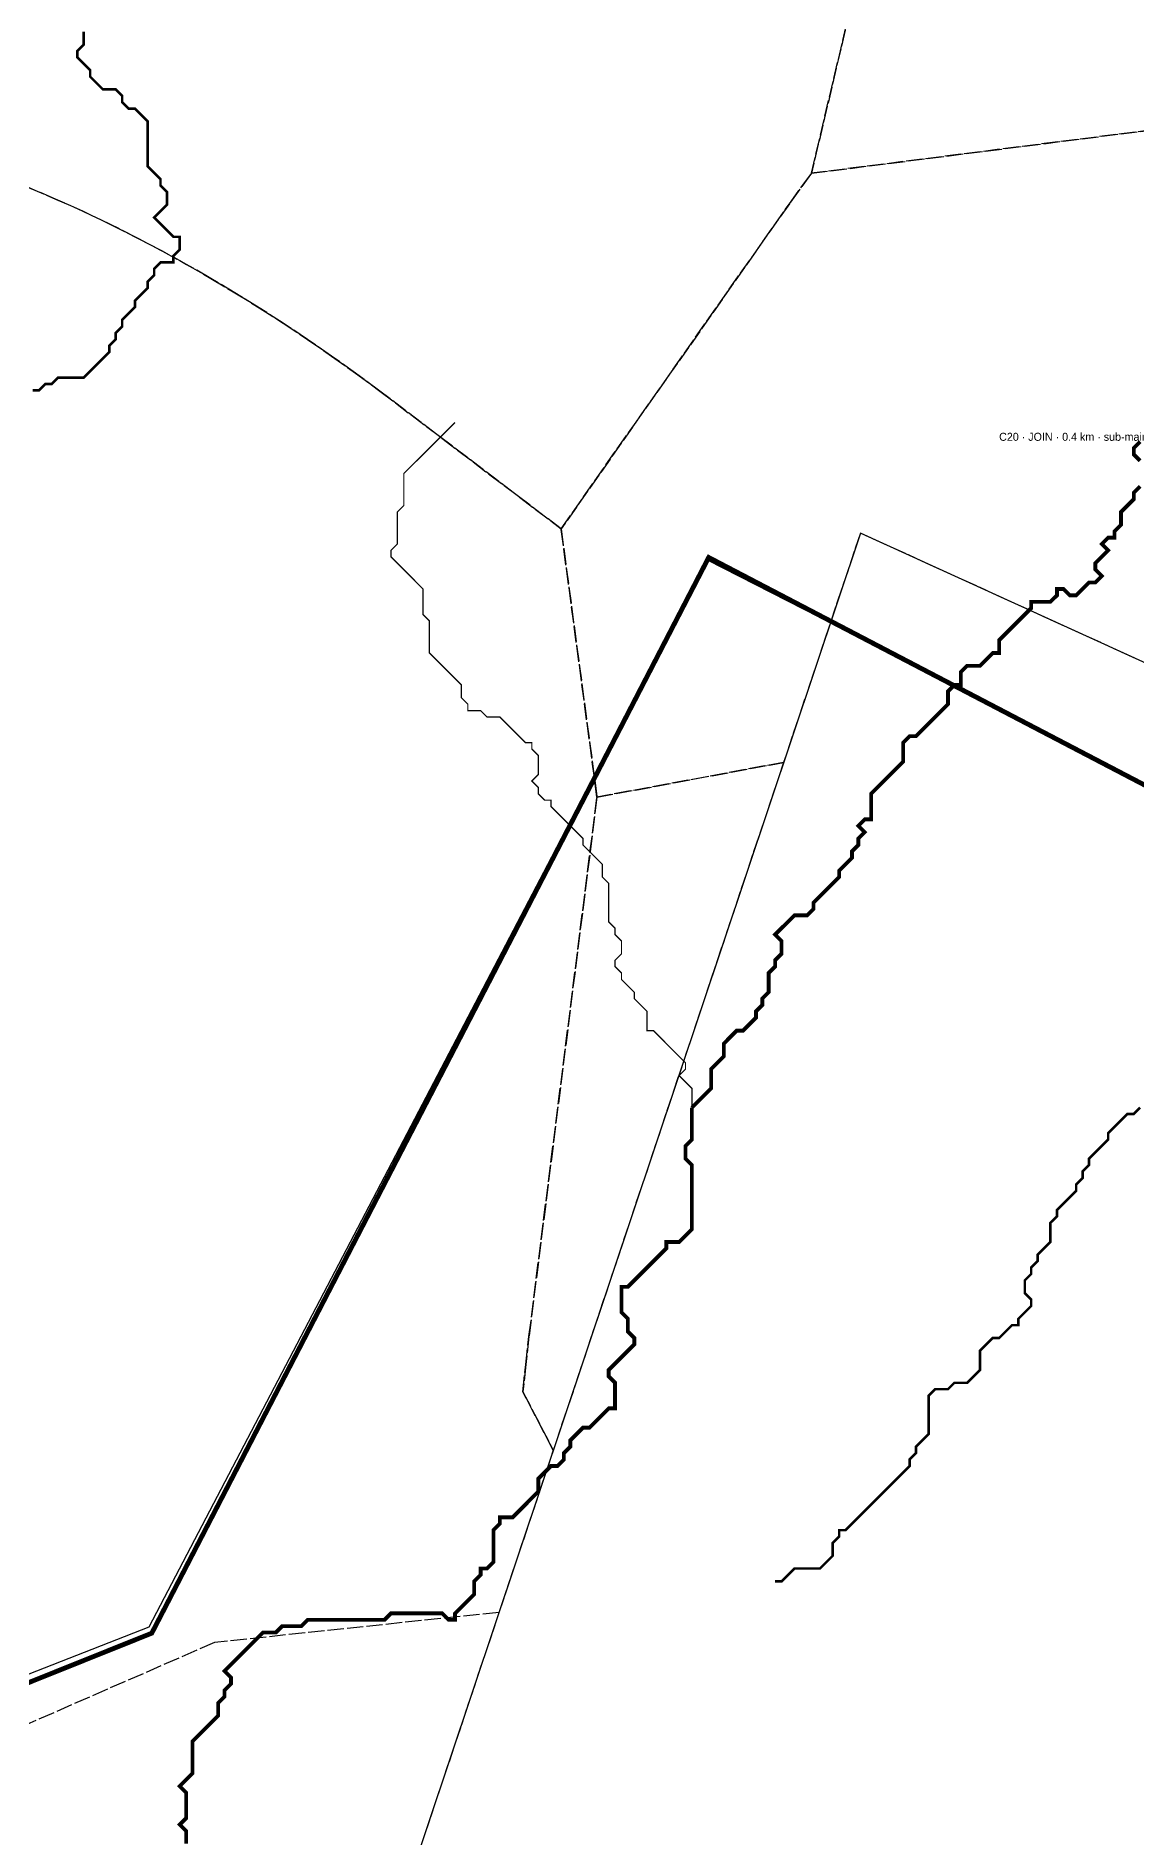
# Model space of a CAD drawing. Header units: metres. Extents: x 442821 to 452274, y 2561971 to 2571293.
# Drawn here: x 444729 to 445417, y 2562562 to 2563689 of the extents above; entities that cross this region are included whole.
import ezdxf
from ezdxf.enums import TextEntityAlignment as Align

# ---------------------------------------------------------------- set-up
doc = ezdxf.new("R2010")
doc.units = ezdxf.units.M
doc.header["$LTSCALE"] = 8
doc.linetypes.add('DASHED', pattern=[1.524, 1.27, -0.254])
for name, color, linetype in [('A_BUILT_2006', 252, 'Continuous'), ('A_CATCH_LABEL', 7, 'Continuous'), ('A_CATCHMENTS', 7, 'Continuous'), ('A_ENVELOPE', 3, 'Continuous'), ('A_HEAD_GAP', 8, 'Continuous'), ('A_MAIN_PIPE', 5, 'Continuous'), ('A_STREAMS', 5, 'Continuous')]:
    doc.layers.add(name, color=color, linetype=linetype)

msp = doc.modelspace()

# ---------------------------------------------------------------- linework, layer by layer
at = {"layer": 'A_BUILT_2006', "color": 252}
msp.add_lwpolyline([(444423.4, 2563343.2), (444431.5, 2563355.3), (444572.9, 2563267.8), (444295.2, 2562786.9), (444363.1, 2562577.1), (444377.7, 2562576.5), (444569.2, 2562604), (444800.1, 2562694.3), (445148.7, 2563361.2), (445469.4, 2563197.5), (445714.6, 2563159.3), (445807.5, 2563389.7), (445994.1, 2563715), (446180.6, 2564037.7), (446320.8, 2564284.9), (446551.4, 2564695.1), (447061.6, 2565726.9)], dxfattribs=at)
at = {"layer": 'A_CATCHMENTS', "color": 2, "linetype": 'DASHED'}
msp.add_lwpolyline([(445240.6, 2563715.9), (445213.9, 2563602.8), (445200.1, 2563583.8), (445057.5, 2563380.6), (444944.2, 2563466.7), (444929.1, 2563477.8), (444914, 2563488.6), (444899, 2563499), (444883.9, 2563509.1), (444868.8, 2563518.8), (444853.7, 2563528.1), (444838.6, 2563537.1), (444823.5, 2563545.8), (444808.5, 2563554.1), (444792.4, 2563562.5), (444775.5, 2563571), (444758.6, 2563579.1), (444741.6, 2563586.7), (444724.7, 2563593.9)], dxfattribs=at)
at = {"layer": 'A_CATCHMENTS', "color": 1, "linetype": 'DASHED'}
for points in [[(445464.5, 2563634.7), (445213.9, 2563602.8), (445240.6, 2563715.9)], [(444724.7, 2563593.9), (444741.6, 2563586.7), (444758.6, 2563579.1), (444775.5, 2563571), (444792.4, 2563562.5), (444808.5, 2563554.1), (444823.5, 2563545.8), (444838.6, 2563537.1), (444853.7, 2563528.1), (444868.8, 2563518.8), (444883.9, 2563509.1), (444899, 2563499), (444914, 2563488.6), (444929.1, 2563477.8), (444944.2, 2563466.7), (445057.5, 2563380.6), (445079.9, 2563212.9), (445037.4, 2562875.8), (445035.4, 2562858.3), (445033.6, 2562841.3), (445052.6, 2562804.7), (444873.7, 2562270.3)]]:
    msp.add_lwpolyline(points, dxfattribs=at)
at = {"layer": 'A_CATCHMENTS', "color": 3, "linetype": 'DASHED'}
msp.add_lwpolyline([(445450.1, 2563284.2), (445244.5, 2563377.9), (445196.5, 2563234.6), (445079.9, 2563212.9), (445057.5, 2563380.6), (445200.1, 2563583.8), (445213.9, 2563602.8), (445464.5, 2563634.7)], dxfattribs=at)
at = {"layer": 'A_CATCHMENTS', "color": 2, "linetype": 'DASHED'}
msp.add_lwpolyline([(445033.6, 2562841.3), (445035.4, 2562858.3), (445037.4, 2562875.8), (445079.9, 2563212.9), (445196.5, 2563234.6), (445052.6, 2562804.7), (445033.6, 2562841.3)], close=True, dxfattribs=at)
at = {"layer": 'A_ENVELOPE', "color": 3}
msp.add_lwpolyline([(446687.5, 2565015.6), (446628.6, 2564893.4), (446563.7, 2564758.7), (446544.7, 2564719.1), (446459.2, 2564552.4), (446431.5, 2564503.8), (446340, 2564343.2), (446237.3, 2564159), (446145.9, 2563995.1), (446098.8, 2563913.7), (445991.2, 2563728), (445981.3, 2563710.9), (445936.8, 2563631.1), (445875.2, 2563520.9), (445841.6, 2563460.7), (445796.7, 2563382.9), (445742.6, 2563253.5), (445736.7, 2563232.2), (445717.1, 2563162.4), (445244.5, 2563377.9), (444873.7, 2562270.3), (443922.9, 2562555.5), (443114.8, 2564922.9)], dxfattribs=at)
at = {"layer": 'A_HEAD_GAP', "color": 8, "linetype": 'DASHED'}
msp.add_lwpolyline([(445018.7, 2562703.4), (444841, 2562684.6), (444609.1, 2562583.4), (444453.2, 2562490.6), (444398.6, 2562476.9), (444378.3, 2562478)], dxfattribs=at)
at = {"layer": 'A_MAIN_PIPE', "color": 5, "const_width": 3}
msp.add_lwpolyline([(446687.5, 2565015.6), (446544.7, 2564719.1), (446459.2, 2564552.4), (446340, 2564343.2), (446145.9, 2563995.1), (445981.3, 2563710.9), (445841.6, 2563460.7), (445796.7, 2563382.9), (445742.6, 2563253.5), (445717.1, 2563162.4), (445463.7, 2563198.7), (445149.7, 2563362.7), (444801.7, 2562690.4), (444568.5, 2562596.8), (444339.2, 2562571.3), (444291.8, 2562785.1), (444572.7, 2563268), (444431.5, 2563355.6), (444423, 2563343.3)], dxfattribs=at)
at = {"layer": 'A_STREAMS', "color": 5}
for points, const_width in [([(444759.2, 2563691.2), (444759.2, 2563687.2), (444759.2, 2563683.2), (444755.2, 2563679.2), (444755.2, 2563675.2), (444759.2, 2563671.2), (444763.2, 2563667.2), (444763.2, 2563663.2), (444767.2, 2563659.2), (444771.2, 2563655.2), (444775.2, 2563655.2), (444779.2, 2563655.2), (444783.2, 2563651.2), (444783.2, 2563647.2), (444787.2, 2563643.2), (444791.2, 2563643.2), (444795.2, 2563639.2), (444799.2, 2563635.2), (444799.2, 2563631.1), (444799.2, 2563627.1), (444799.2, 2563623.1), (444799.2, 2563619.1), (444799.2, 2563615.1), (444799.2, 2563611.1), (444799.2, 2563607.1), (444803.2, 2563603.1), (444807.2, 2563599.1), (444807.2, 2563595.1), (444811.2, 2563591.1), (444811.2, 2563587.1), (444811.2, 2563583.1), (444807.2, 2563579.1), (444803.2, 2563575.1), (444807.2, 2563571.1), (444811.2, 2563567.1), (444815.2, 2563563.1), (444819.2, 2563563.1), (444819.2, 2563559.1), (444819.2, 2563555.1), (444815.2, 2563551.1), (444815.2, 2563547.1), (444811.2, 2563547.1), (444807.2, 2563547.1), (444803.2, 2563543.1), (444803.2, 2563539.1), (444799.2, 2563535.1), (444799.2, 2563531.1), (444795.2, 2563527.1), (444791.2, 2563523.1), (444791.2, 2563519.1), (444787.2, 2563515.1), (444783.2, 2563511.1), (444783.2, 2563507.1), (444779.2, 2563503.1), (444779.2, 2563499.1), (444775.2, 2563495.1), (444775.2, 2563491.1), (444771.2, 2563487.1), (444767.2, 2563483.1), (444763.2, 2563479.1), (444759.2, 2563475.1), (444755.2, 2563475.1), (444751.2, 2563475.1), (444747.2, 2563475.1), (444743.2, 2563475.1), (444739.2, 2563471.1), (444735.2, 2563471.1), (444731.2, 2563467.1), (444727.2, 2563467.1)], 1.6), ([(444991.2, 2563447.1), (444987.2, 2563443.1), (444983.2, 2563439.1), (444979.2, 2563435.1), (444975.2, 2563431.1), (444971.2, 2563427.1), (444967.2, 2563423.1), (444963.2, 2563419.1), (444959.2, 2563415.1), (444959.2, 2563411.1), (444959.2, 2563407.1), (444959.2, 2563403.1), (444959.2, 2563399.1), (444959.2, 2563395.1), (444955.2, 2563391.1), (444955.2, 2563387.1), (444955.2, 2563383.1), (444955.2, 2563379.1), (444955.2, 2563375.1), (444955.2, 2563371.1), (444951.2, 2563367.1), (444951.2, 2563363.1), (444955.2, 2563359.1), (444959.2, 2563355.1), (444963.2, 2563351.1), (444967.2, 2563347), (444971.2, 2563343), (444971.2, 2563339), (444971.2, 2563335), (444971.2, 2563331), (444971.2, 2563327), (444975.2, 2563323), (444975.2, 2563319), (444975.2, 2563315), (444975.2, 2563311), (444975.2, 2563307), (444975.2, 2563303), (444979.2, 2563299), (444983.2, 2563295), (444987.2, 2563291), (444991.2, 2563287), (444995.2, 2563283), (444995.2, 2563279), (444995.2, 2563275), (444999.2, 2563271), (444999.2, 2563267), (445003.2, 2563267), (445007.2, 2563267), (445011.2, 2563263), (445015.2, 2563263), (445019.2, 2563263), (445023.2, 2563259), (445027.2, 2563255), (445031.2, 2563251), (445035.2, 2563247), (445039.2, 2563247), (445039.2, 2563243), (445043.2, 2563239), (445043.2, 2563235), (445043.2, 2563231), (445043.2, 2563227), (445039.2, 2563223), (445043.2, 2563219), (445043.2, 2563215), (445047.2, 2563211), (445051.2, 2563211), (445051.2, 2563207), (445055.2, 2563203), (445059.2, 2563199), (445063.2, 2563195), (445067.2, 2563191), (445071.2, 2563187), (445071.2, 2563183), (445075.2, 2563179), (445079.2, 2563175), (445083.2, 2563171), (445083.2, 2563167), (445083.2, 2563163), (445087.2, 2563159), (445087.2, 2563155), (445087.2, 2563151), (445087.2, 2563147), (445087.2, 2563143), (445087.2, 2563139), (445087.2, 2563135), (445091.2, 2563131), (445091.2, 2563127), (445095.2, 2563123), (445095.2, 2563119), (445095.2, 2563115), (445091.2, 2563111), (445091.2, 2563107), (445095.2, 2563103), (445095.2, 2563099), (445099.2, 2563095), (445103.2, 2563091), (445103.2, 2563087), (445107.2, 2563083), (445111.2, 2563079), (445111.2, 2563075), (445111.2, 2563071), (445111.2, 2563067), (445115.2, 2563067), (445119.2, 2563063), (445123.2, 2563058.9), (445127.2, 2563054.9), (445131.2, 2563050.9), (445135.2, 2563046.9), (445135.2, 2563042.9), (445131.2, 2563038.9), (445135.2, 2563034.9), (445139.2, 2563030.9), (445139.2, 2563026.9), (445139.2, 2563022.9), (445139.2, 2563018.9)], 0.8), ([(445419.3, 2563435.1), (445415.3, 2563431.1), (445415.3, 2563427.1), (445419.3, 2563423.1)], 2.4), ([(445419.3, 2563407.1), (445415.3, 2563403.1), (445415.3, 2563399.1), (445411.3, 2563395.1), (445407.3, 2563391.1), (445407.3, 2563387.1), (445407.3, 2563383.1), (445403.3, 2563379.1), (445403.3, 2563375.1), (445399.3, 2563375.1), (445395.3, 2563371.1), (445399.3, 2563367.1), (445395.3, 2563363.1), (445391.3, 2563359.1), (445391.3, 2563355.1), (445395.3, 2563351.1), (445391.3, 2563347), (445387.3, 2563347), (445383.3, 2563343), (445379.3, 2563339), (445375.3, 2563339), (445371.3, 2563343), (445367.3, 2563343), (445367.3, 2563339), (445363.2, 2563335), (445359.2, 2563335), (445355.2, 2563335), (445351.2, 2563335), (445351.2, 2563331), (445347.2, 2563327), (445343.2, 2563323), (445339.2, 2563319), (445335.2, 2563315), (445331.2, 2563311), (445331.2, 2563307), (445331.2, 2563303), (445327.2, 2563303), (445323.2, 2563299), (445319.2, 2563295), (445315.2, 2563295), (445311.2, 2563295), (445307.2, 2563291), (445307.2, 2563287), (445307.2, 2563283), (445303.2, 2563283), (445299.2, 2563279), (445299.2, 2563275), (445299.2, 2563271), (445295.2, 2563267), (445291.2, 2563263), (445287.2, 2563259), (445283.2, 2563255), (445279.2, 2563251), (445275.2, 2563251), (445271.2, 2563247), (445271.2, 2563243), (445271.2, 2563239), (445271.2, 2563235), (445267.2, 2563231), (445263.2, 2563227), (445259.2, 2563223), (445255.2, 2563219), (445251.2, 2563215), (445251.2, 2563211), (445251.2, 2563207), (445251.2, 2563203), (445251.2, 2563199), (445247.2, 2563199), (445243.2, 2563195), (445247.2, 2563191), (445243.2, 2563187), (445243.2, 2563183), (445239.2, 2563179), (445239.2, 2563175), (445235.2, 2563171), (445231.2, 2563167), (445231.2, 2563163), (445227.2, 2563159), (445223.2, 2563155), (445219.2, 2563151), (445215.2, 2563147), (445215.2, 2563143), (445211.2, 2563139), (445207.2, 2563139), (445203.2, 2563139), (445199.2, 2563135), (445195.2, 2563131), (445191.2, 2563127), (445195.2, 2563123), (445195.2, 2563119), (445195.2, 2563115), (445191.2, 2563111), (445191.2, 2563107), (445187.2, 2563103), (445187.2, 2563099), (445187.2, 2563095), (445187.2, 2563091), (445183.2, 2563087), (445183.2, 2563083), (445179.2, 2563079), (445179.2, 2563075), (445175.2, 2563071), (445171.2, 2563067), (445167.2, 2563067), (445163.2, 2563063), (445159.2, 2563058.9), (445159.2, 2563054.9), (445159.2, 2563050.9), (445155.2, 2563046.9), (445151.2, 2563042.9), (445151.2, 2563038.9), (445151.2, 2563034.9), (445151.2, 2563030.9), (445147.2, 2563026.9), (445143.2, 2563022.9), (445139.2, 2563018.9)], 2.4), ([(445139.2, 2563018.9), (445139.2, 2563014.9), (445139.2, 2563010.9), (445139.2, 2563006.9), (445139.2, 2563002.9), (445139.2, 2562998.9), (445135.2, 2562994.9), (445135.2, 2562990.9), (445135.2, 2562986.9), (445139.2, 2562982.9), (445139.2, 2562978.9), (445139.2, 2562974.9), (445139.2, 2562970.9), (445139.2, 2562966.9), (445139.2, 2562962.9), (445139.2, 2562958.9), (445139.2, 2562954.9), (445139.2, 2562950.9), (445139.2, 2562946.9), (445139.2, 2562942.9), (445135.2, 2562938.9), (445131.2, 2562934.9), (445127.2, 2562934.9), (445123.2, 2562934.9), (445123.2, 2562930.9), (445119.2, 2562926.9), (445115.2, 2562922.9), (445111.2, 2562918.9), (445107.2, 2562914.9), (445103.2, 2562910.9), (445099.2, 2562906.9), (445095.2, 2562906.9), (445095.2, 2562902.9), (445095.2, 2562898.9), (445095.2, 2562894.9), (445095.2, 2562890.9), (445099.2, 2562886.9), (445099.2, 2562882.9), (445099.2, 2562878.9), (445103.2, 2562874.9), (445103.2, 2562870.9), (445099.2, 2562866.9), (445095.2, 2562862.9), (445091.2, 2562858.9), (445087.2, 2562854.9), (445087.2, 2562850.9), (445091.2, 2562846.9), (445091.2, 2562842.9), (445091.2, 2562838.9), (445091.2, 2562834.9), (445091.2, 2562830.9), (445087.2, 2562830.9), (445083.2, 2562826.9), (445079.2, 2562822.9), (445075.2, 2562818.9), (445071.2, 2562818.9), (445067.2, 2562814.9), (445063.2, 2562810.9), (445063.2, 2562806.9), (445059.2, 2562802.9), (445059.2, 2562798.9), (445055.2, 2562794.9), (445051.2, 2562794.9), (445047.2, 2562790.9), (445043.2, 2562786.9), (445043.2, 2562782.9), (445043.2, 2562778.9), (445039.2, 2562774.9), (445035.2, 2562770.8), (445031.2, 2562766.8), (445027.2, 2562762.8), (445023.2, 2562762.8), (445019.2, 2562762.8), (445019.2, 2562758.8), (445015.2, 2562754.8), (445015.2, 2562750.8), (445015.2, 2562746.8), (445015.2, 2562742.8), (445015.2, 2562738.8), (445015.2, 2562734.8), (445011.2, 2562730.8), (445007.2, 2562730.8), (445007.2, 2562726.8), (445003.2, 2562722.8), (445003.2, 2562718.8), (445003.2, 2562714.8), (444999.2, 2562710.8), (444995.2, 2562706.8), (444991.2, 2562702.8), (444991.2, 2562698.8), (444987.2, 2562698.8), (444983.2, 2562702.8), (444979.2, 2562702.8), (444975.2, 2562702.8), (444971.2, 2562702.8), (444967.2, 2562702.8), (444963.2, 2562702.8), (444959.2, 2562702.8), (444955.2, 2562702.8), (444951.2, 2562702.8), (444947.2, 2562698.8), (444943.2, 2562698.8), (444939.2, 2562698.8), (444935.2, 2562698.8), (444931.2, 2562698.8), (444927.2, 2562698.8), (444923.2, 2562698.8), (444919.2, 2562698.8), (444915.2, 2562698.8), (444911.2, 2562698.8), (444907.2, 2562698.8), (444903.2, 2562698.8), (444899.2, 2562698.8), (444895.2, 2562694.8), (444891.2, 2562694.8), (444887.2, 2562694.8), (444883.2, 2562694.8), (444879.2, 2562690.8), (444875.2, 2562690.8), (444871.2, 2562690.8), (444867.2, 2562686.8), (444863.2, 2562682.8), (444859.2, 2562678.8), (444855.2, 2562674.8), (444851.2, 2562670.8), (444847.2, 2562666.8), (444851.2, 2562662.8), (444851.2, 2562658.8), (444847.2, 2562654.8), (444847.2, 2562650.8), (444843.2, 2562646.8), (444843.2, 2562642.8), (444843.2, 2562638.8), (444839.2, 2562634.8), (444835.2, 2562630.8), (444831.2, 2562626.8), (444827.2, 2562622.8), (444827.2, 2562618.8), (444827.2, 2562614.8), (444827.2, 2562610.8), (444827.2, 2562606.8), (444827.2, 2562602.8), (444823.2, 2562598.8), (444819.2, 2562594.8), (444823.2, 2562590.8), (444823.2, 2562586.8), (444823.2, 2562582.8), (444823.2, 2562578.8), (444823.2, 2562574.8), (444819.2, 2562570.8), (444823.2, 2562566.8), (444823.2, 2562562.8), (444823.2, 2562558.8)], 2.4), ([(445419.3, 2563018.9), (445415.3, 2563014.9), (445411.3, 2563014.9), (445407.3, 2563010.9), (445403.3, 2563006.9), (445399.3, 2563002.9), (445399.3, 2562998.9), (445395.3, 2562994.9), (445391.3, 2562990.9), (445387.3, 2562986.9), (445387.3, 2562982.9), (445383.3, 2562978.9), (445383.3, 2562974.9), (445379.3, 2562970.9), (445379.3, 2562966.9), (445375.3, 2562962.9), (445371.3, 2562958.9), (445367.3, 2562954.9), (445367.3, 2562950.9), (445363.2, 2562946.9), (445363.2, 2562942.9), (445363.2, 2562938.9), (445363.2, 2562934.9), (445359.2, 2562930.9), (445355.2, 2562926.9), (445355.2, 2562922.9), (445351.2, 2562918.9), (445351.2, 2562914.9), (445347.2, 2562910.9), (445347.2, 2562906.9), (445347.2, 2562902.9), (445351.2, 2562898.9), (445351.2, 2562894.9), (445347.2, 2562890.9), (445343.2, 2562886.9), (445343.2, 2562882.9), (445339.2, 2562882.9), (445335.2, 2562878.9), (445331.2, 2562874.9), (445327.2, 2562874.9), (445323.2, 2562870.9), (445319.2, 2562866.9), (445319.2, 2562862.9), (445319.2, 2562858.9), (445319.2, 2562854.9), (445315.2, 2562850.9), (445311.2, 2562846.9), (445307.2, 2562846.9), (445303.2, 2562846.9), (445299.2, 2562842.9), (445295.2, 2562842.9), (445291.2, 2562842.9), (445287.2, 2562838.9), (445287.2, 2562834.9), (445287.2, 2562830.9), (445287.2, 2562826.9), (445287.2, 2562822.9), (445287.2, 2562818.9), (445287.2, 2562814.9), (445283.2, 2562810.9), (445279.2, 2562806.9), (445279.2, 2562802.9), (445275.2, 2562798.9), (445275.2, 2562794.9), (445271.2, 2562790.9), (445267.2, 2562786.9), (445263.2, 2562782.9), (445259.2, 2562778.9), (445255.2, 2562774.9), (445251.2, 2562770.8), (445247.2, 2562766.8), (445243.2, 2562762.8), (445239.2, 2562758.8), (445235.2, 2562754.8), (445231.2, 2562754.8), (445231.2, 2562750.8), (445227.2, 2562746.8), (445227.2, 2562742.8), (445227.2, 2562738.8), (445223.2, 2562734.8), (445219.2, 2562730.8), (445215.2, 2562730.8), (445211.2, 2562730.8), (445207.2, 2562730.8), (445203.2, 2562730.8), (445199.2, 2562726.8), (445195.2, 2562722.8), (445191.2, 2562722.8)], 1.6)]:
    msp.add_lwpolyline(points, dxfattribs=dict(at, const_width=const_width))

# ---------------------------------------------------------------- texts
at = {"layer": 'A_CATCH_LABEL', "color": 3}
msp.add_text('C20 · JOIN · 0.4 km · sub-main 0.0 km · 2 pipes · 0.22 km²', height=5, dxfattribs=at).set_placement((445418.3, 2563438.1), align=Align.MIDDLE_CENTER)

doc.saveas('drawing.dxf')
